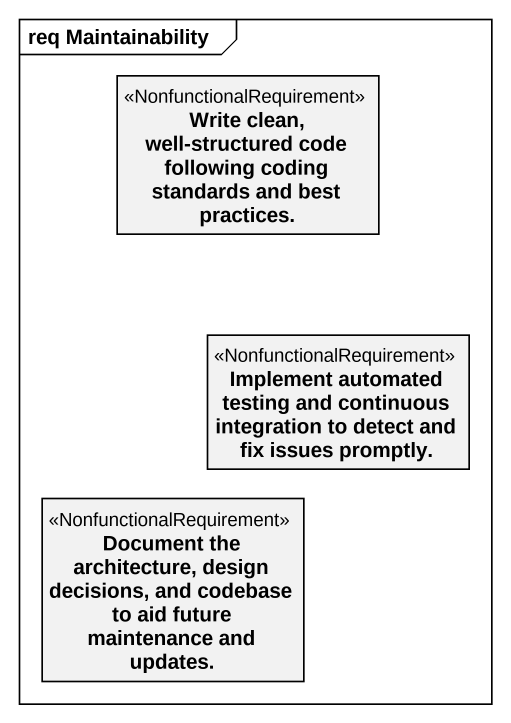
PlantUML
@startuml
mainframe req Maintainability
hide circle
hide empty members
class "Write clean, well-structured code following coding standards and best practices." as Write_clean_well_structured <<NonfunctionalRequirement>>
class "Implement automated testing and continuous integration to detect and fix issues promptly." as Implement_automated_testing <<NonfunctionalRequirement>>
class "Document the architecture, design decisions, and codebase to aid future maintenance and updates." as Document_the_architecture <<NonfunctionalRequirement>>
@enduml
